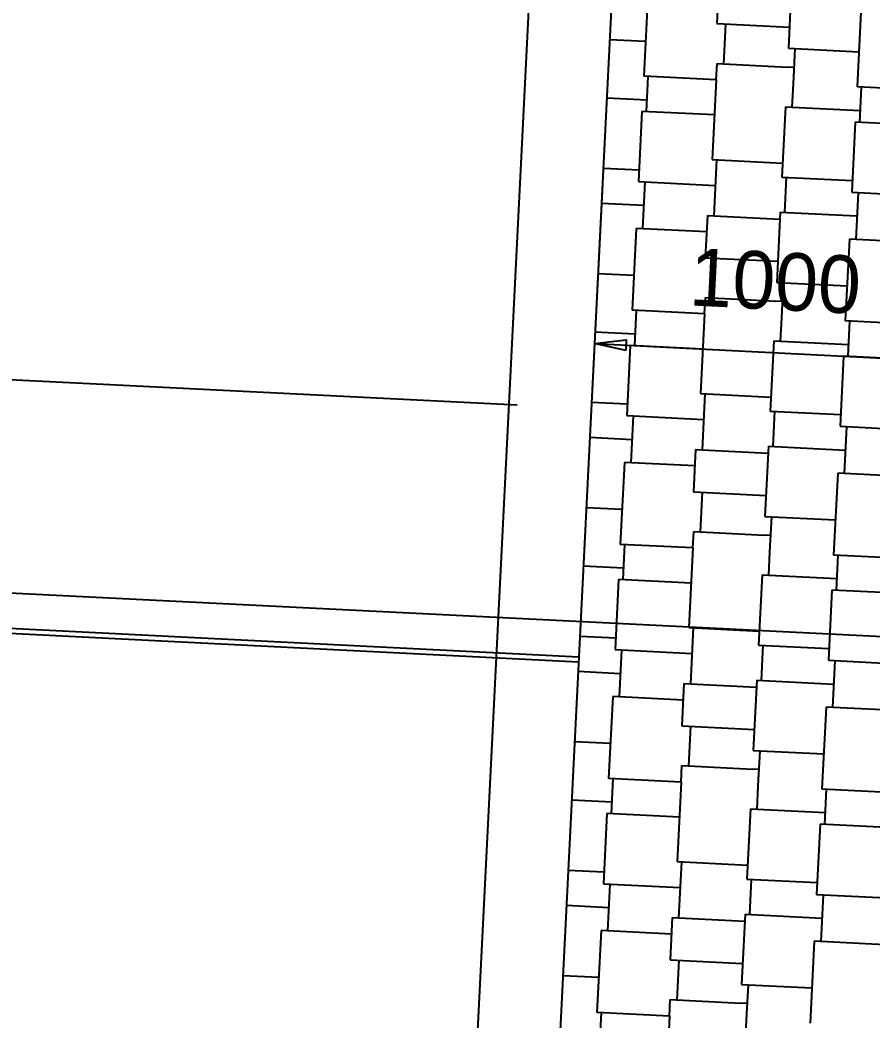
# Model space of a CAD drawing. Extents: x 549999 to 550212, y 1838161 to 1838467.
# Drawn here: x 550167.685 to 550170.088, y 1838347.776 to 1838350.594 of the extents above; entities that cross this region are included whole.
import ezdxf

# ---------------------------------------------------------------- set-up
doc = ezdxf.new("R2010")
doc.units = 0
for name, color, linetype in [('Level 18', 7, 'Continuous'), ('Level 20', 7, 'Continuous'), ('Level 36', 7, 'Continuous'), ('Level 37', 7, 'Continuous'), ('Level 4', 7, 'Continuous'), ('Level 42', 7, 'Continuous'), ('Level 8', 7, 'Continuous')]:
    doc.layers.add(name, color=color, linetype=linetype)

msp = doc.modelspace()

# ---------------------------------------------------------------- linework, layer by layer
at = {"layer": 'Level 18'}
for p, q in [((550155.0135, 1838350.2128), (550169.0866, 1838349.5093)), ((550165.2135, 1838349.1022), (550184.117, 1838348.1571))]:
    msp.add_line(p, q, dxfattribs=at)
at = {"layer": 'Level 20'}
for p, q in [((550169.3273, 1838350.1315), (550169.2974, 1838349.5323)), ((550169.3049, 1838349.6821), (550170.3036, 1838349.6322))]:
    msp.add_line(p, q, dxfattribs=at)
msp.add_lwpolyline([(550169.3933, 1838349.6628), (550169.3049, 1838349.6821), (550169.3948, 1838349.6925)], close=True, dxfattribs=at)
at = {"layer": 'Level 36'}
msp.add_line((550168.5713, 1838339.6411), (550169.6332, 1838360.8824), dxfattribs=at)
at = {"layer": 'Level 37'}
msp.add_line((550169.5097, 1838353.7785), (550169.0361, 1838344.3053), dxfattribs=at)
at = {"layer": 'Level 4'}
msp.add_line((550169.26, 1838348.7847), (550166.074, 1838348.944), dxfattribs=at)
at = {"layer": 'Level 42'}
for p, q in [((550169.8617, 1838350.7123), (550169.8518, 1838350.5144)), ((550169.6562, 1838350.7027), (550169.6503, 1838350.584)), ((550169.4554, 1838350.6665), (550169.4439, 1838350.4356)), ((550170.0569, 1838350.6364), (550170.0454, 1838350.4056)), ((550169.6503, 1838350.584), (550169.8548, 1838350.5738)), ((550169.6744, 1838350.5828), (550169.6687, 1838350.4707)), ((550169.3477, 1838350.5396), (550169.4488, 1838350.5346)), ((550169.8518, 1838350.5144), (550170.0503, 1838350.5045)), ((550169.8699, 1838350.5135), (550169.8649, 1838350.4146)), ((550169.6484, 1838350.4254), (550169.6507, 1838350.4716)), ((550169.6507, 1838350.4716), (550169.8492, 1838350.4617)), ((550169.8672, 1838350.4608), (550169.8492, 1838350.4617)), ((550169.6484, 1838350.4254), (550169.4439, 1838350.4356)), ((550169.4559, 1838350.435), (550169.451, 1838350.3361)), ((550169.6484, 1838350.4254), (550169.6372, 1838350.2012)), ((550169.8649, 1838350.4146), (550169.8616, 1838350.3486)), ((550170.2499, 1838350.3953), (550170.0454, 1838350.4056)), ((550170.0574, 1838350.405), (550170.0525, 1838350.306)), ((550169.3395, 1838350.3747), (550169.4526, 1838350.3691)), ((550169.8436, 1838350.3495), (550169.8337, 1838350.1517)), ((550169.8436, 1838350.3495), (550170.0541, 1838350.339)), ((550169.4389, 1838350.3367), (550169.4291, 1838350.1388)), ((550169.6434, 1838350.3265), (550169.4389, 1838350.3367)), ((550170.0404, 1838350.3066), (550170.0305, 1838350.1088)), ((550170.2449, 1838350.2964), (550170.0404, 1838350.3066)), ((550169.6372, 1838350.2012), (550169.8357, 1838350.1912)), ((550169.6492, 1838350.2006), (550169.6413, 1838350.0423)), ((550169.3296, 1838350.1769), (550169.4307, 1838350.1718)), ((550169.8337, 1838350.1517), (550170.0322, 1838350.1417)), ((550169.8457, 1838350.1511), (550169.8408, 1838350.0521)), ((550169.4291, 1838350.1388), (550169.6456, 1838350.128)), ((550169.4471, 1838350.1379), (550169.4405, 1838350.006)), ((550170.0305, 1838350.1088), (550170.2471, 1838350.0979)), ((550170.0486, 1838350.1079), (550170.042, 1838349.9759)), ((550169.3247, 1838350.0779), (550169.4438, 1838350.072)), ((550169.6233, 1838350.0432), (550169.6173, 1838349.9244)), ((550169.6233, 1838350.0432), (550169.8278, 1838350.0329)), ((550169.8287, 1838350.0527), (550169.8189, 1838349.8549)), ((550169.8287, 1838350.0527), (550170.0453, 1838350.0419)), ((550169.4225, 1838350.0069), (550169.4109, 1838349.7761)), ((550169.6209, 1838349.997), (550169.4225, 1838350.0069)), ((550170.0239, 1838349.9768), (550170.0124, 1838349.746)), ((550170.2224, 1838349.9669), (550170.0239, 1838349.9768)), ((550169.6173, 1838349.9244), (550169.8218, 1838349.9142)), ((550169.6414, 1838349.9232), (550169.6358, 1838349.8111)), ((550169.3148, 1838349.8801), (550169.4159, 1838349.875)), ((550169.8189, 1838349.8549), (550170.0173, 1838349.8449)), ((550169.8369, 1838349.854), (550169.832, 1838349.755)), ((550169.6154, 1838349.7658), (550169.6177, 1838349.812)), ((550169.6177, 1838349.812), (550169.8162, 1838349.8021)), ((550169.8343, 1838349.8012), (550169.8162, 1838349.8021)), ((550169.6154, 1838349.7658), (550169.4109, 1838349.7761)), ((550169.4229, 1838349.7755), (550169.418, 1838349.6765)), ((550169.6154, 1838349.7658), (550169.6042, 1838349.5416)), ((550169.832, 1838349.755), (550169.8287, 1838349.6891)), ((550170.2169, 1838349.7358), (550170.0124, 1838349.746)), ((550170.0244, 1838349.7454), (550170.0195, 1838349.6465)), ((550169.3065, 1838349.7152), (550169.4196, 1838349.7095)), ((550169.406, 1838349.6771), (550169.3961, 1838349.4793)), ((550169.6105, 1838349.6669), (550169.406, 1838349.6771)), ((550169.8106, 1838349.69), (550169.8007, 1838349.4921)), ((550169.8106, 1838349.69), (550170.0211, 1838349.6794)), ((550170.0075, 1838349.6471), (550169.9976, 1838349.4492)), ((550170.212, 1838349.6368), (550170.0075, 1838349.6471)), ((550169.6042, 1838349.5416), (550169.8027, 1838349.5317)), ((550169.6162, 1838349.541), (550169.6083, 1838349.3827)), ((550169.2966, 1838349.5173), (550169.3977, 1838349.5122)), ((550169.3961, 1838349.4793), (550169.6126, 1838349.4684)), ((550169.4141, 1838349.4784), (550169.4075, 1838349.3464)), ((550169.8007, 1838349.4921), (550169.9992, 1838349.4822)), ((550169.8128, 1838349.4915), (550169.8078, 1838349.3926)), ((550169.9976, 1838349.4492), (550170.2141, 1838349.4384)), ((550170.0156, 1838349.4483), (550170.009, 1838349.3164)), ((550169.2917, 1838349.4184), (550169.4108, 1838349.4124)), ((550169.5903, 1838349.3836), (550169.5843, 1838349.2649)), ((550169.5903, 1838349.3836), (550169.7948, 1838349.3734)), ((550169.7958, 1838349.3932), (550169.7859, 1838349.1953)), ((550169.7958, 1838349.3932), (550170.0123, 1838349.3823)), ((550169.3895, 1838349.3473), (550169.3779, 1838349.1165)), ((550169.588, 1838349.3374), (550169.3895, 1838349.3473)), ((550169.991, 1838349.3173), (550169.9794, 1838349.0864)), ((550170.1895, 1838349.3073), (550169.991, 1838349.3173)), ((550169.5843, 1838349.2649), (550169.7889, 1838349.2546)), ((550169.6084, 1838349.2637), (550169.6028, 1838349.1515)), ((550169.2818, 1838349.2205), (550169.3829, 1838349.2154)), ((550169.7859, 1838349.1953), (550169.9844, 1838349.1854)), ((550169.8039, 1838349.1944), (550169.799, 1838349.0954)), ((550169.5824, 1838349.1063), (550169.5848, 1838349.1524)), ((550169.5848, 1838349.1524), (550169.7832, 1838349.1425)), ((550169.8013, 1838349.1416), (550169.7832, 1838349.1425)), ((550169.5824, 1838349.1063), (550169.3779, 1838349.1165)), ((550169.39, 1838349.1159), (550169.385, 1838349.017)), ((550169.5824, 1838349.1063), (550169.5712, 1838348.882)), ((550169.799, 1838349.0954), (550169.7957, 1838349.0295)), ((550170.1839, 1838349.0762), (550169.9794, 1838349.0864)), ((550169.9915, 1838349.0858), (550169.9865, 1838348.9869)), ((550169.2736, 1838349.0556), (550169.3867, 1838349.0499)), ((550169.373, 1838349.0176), (550169.3631, 1838348.8197)), ((550169.5775, 1838349.0073), (550169.373, 1838349.0176)), ((550169.7776, 1838349.0304), (550169.7677, 1838348.8325)), ((550169.7776, 1838349.0304), (550169.9882, 1838349.0199)), ((550169.9745, 1838348.9875), (550169.9646, 1838348.7896)), ((550170.179, 1838348.9773), (550169.9745, 1838348.9875)), ((550169.5712, 1838348.882), (550169.7697, 1838348.8721)), ((550169.5833, 1838348.8814), (550169.5754, 1838348.7231)), ((550169.2637, 1838348.8577), (550169.3648, 1838348.8527)), ((550169.3631, 1838348.8197), (550169.5796, 1838348.8089)), ((550169.3811, 1838348.8188), (550169.3746, 1838348.6869)), ((550169.7677, 1838348.8325), (550169.9662, 1838348.8226)), ((550169.7798, 1838348.8319), (550169.7748, 1838348.733)), ((550169.9646, 1838348.7896), (550170.1811, 1838348.7788)), ((550169.9826, 1838348.7887), (550169.976, 1838348.6568)), ((550169.2587, 1838348.7588), (550169.3779, 1838348.7528)), ((550169.5573, 1838348.724), (550169.5514, 1838348.6053)), ((550169.5573, 1838348.724), (550169.7618, 1838348.7138)), ((550169.7628, 1838348.7336), (550169.7529, 1838348.5357)), ((550169.7628, 1838348.7336), (550169.9793, 1838348.7228)), ((550169.3565, 1838348.6878), (550169.345, 1838348.4569)), ((550169.555, 1838348.6778), (550169.3565, 1838348.6878)), ((550169.958, 1838348.6577), (550169.9465, 1838348.4268)), ((550170.1565, 1838348.6478), (550169.958, 1838348.6577)), ((550169.5514, 1838348.6053), (550169.7559, 1838348.5951)), ((550169.5754, 1838348.6041), (550169.5698, 1838348.492)), ((550169.2488, 1838348.5609), (550169.3499, 1838348.5558)), ((550169.7529, 1838348.5357), (550169.9514, 1838348.5258)), ((550169.771, 1838348.5348), (550169.766, 1838348.4359)), ((550169.5495, 1838348.4467), (550169.5518, 1838348.4929)), ((550169.5518, 1838348.4929), (550169.7503, 1838348.4829)), ((550169.7683, 1838348.482), (550169.7503, 1838348.4829)), ((550169.5495, 1838348.4467), (550169.345, 1838348.4569)), ((550169.357, 1838348.4563), (550169.3521, 1838348.3574)), ((550169.5495, 1838348.4467), (550169.5383, 1838348.2224)), ((550169.766, 1838348.4359), (550169.7627, 1838348.3699)), ((550170.151, 1838348.4166), (550169.9465, 1838348.4268)), ((550169.9585, 1838348.4262), (550169.9535, 1838348.3273)), ((550169.2406, 1838348.396), (550169.3537, 1838348.3904)), ((550169.7447, 1838348.3708), (550169.7348, 1838348.1729)), ((550169.7447, 1838348.3708), (550169.9552, 1838348.3603)), ((550169.34, 1838348.358), (550169.3301, 1838348.1601)), ((550169.5445, 1838348.3478), (550169.34, 1838348.358)), ((550169.9415, 1838348.3279), (550169.9316, 1838348.13)), ((550170.146, 1838348.3177), (550169.9415, 1838348.3279)), ((550169.5383, 1838348.2224), (550169.7368, 1838348.2125)), ((550169.5503, 1838348.2218), (550169.5424, 1838348.0635)), ((550169.2307, 1838348.1981), (550169.3318, 1838348.1931)), ((550169.7348, 1838348.1729), (550169.9333, 1838348.163)), ((550169.7468, 1838348.1723), (550169.7419, 1838348.0734)), ((550169.3301, 1838348.1601), (550169.5467, 1838348.1493)), ((550169.3482, 1838348.1592), (550169.3416, 1838348.0273)), ((550169.9316, 1838348.13), (550170.1481, 1838348.1192)), ((550169.9497, 1838348.1291), (550169.9431, 1838347.9972)), ((550169.2257, 1838348.0992), (550169.3449, 1838348.0932)), ((550169.5243, 1838348.0644), (550169.5184, 1838347.9457)), ((550169.5243, 1838348.0644), (550169.7288, 1838348.0542)), ((550169.7298, 1838348.074), (550169.7199, 1838347.8761)), ((550169.7298, 1838348.074), (550169.9464, 1838348.0632)), ((550169.3235, 1838348.0282), (550169.312, 1838347.7973)), ((550169.522, 1838348.0183), (550169.3235, 1838348.0282)), ((550169.925, 1838347.9981), (550169.9135, 1838347.7673)), ((550170.1235, 1838347.9882), (550169.925, 1838347.9981)), ((550169.5184, 1838347.9457), (550169.7229, 1838347.9355)), ((550169.5425, 1838347.9445), (550169.5369, 1838347.8324)), ((550169.2158, 1838347.9013), (550169.3169, 1838347.8963)), ((550169.7199, 1838347.8761), (550169.9184, 1838347.8662)), ((550169.738, 1838347.8752), (550169.733, 1838347.7763)), ((550169.5165, 1838347.7871), (550169.5188, 1838347.8333)), ((550169.5188, 1838347.8333), (550169.7173, 1838347.8234)), ((550169.7353, 1838347.8225), (550169.7173, 1838347.8234)), ((550169.5165, 1838347.7871), (550169.312, 1838347.7973)), ((550169.324, 1838347.7967), (550169.3191, 1838347.6978)), ((550169.5165, 1838347.7871), (550169.5053, 1838347.5629)), ((550169.733, 1838347.7763), (550169.7297, 1838347.7103))]:
    msp.add_line(p, q, dxfattribs=at)
at = {"layer": 'Level 8'}
msp.add_line((550166.0747, 1838348.959), (550169.2608, 1838348.7997), dxfattribs=at)

# ---------------------------------------------------------------- texts
at = {"layer": 'Level 20'}
msp.add_text('1000', height=0.16224, rotation=357.138, dxfattribs=at).set_placement((550169.57, 1838349.79))

doc.saveas('drawing.dxf')
